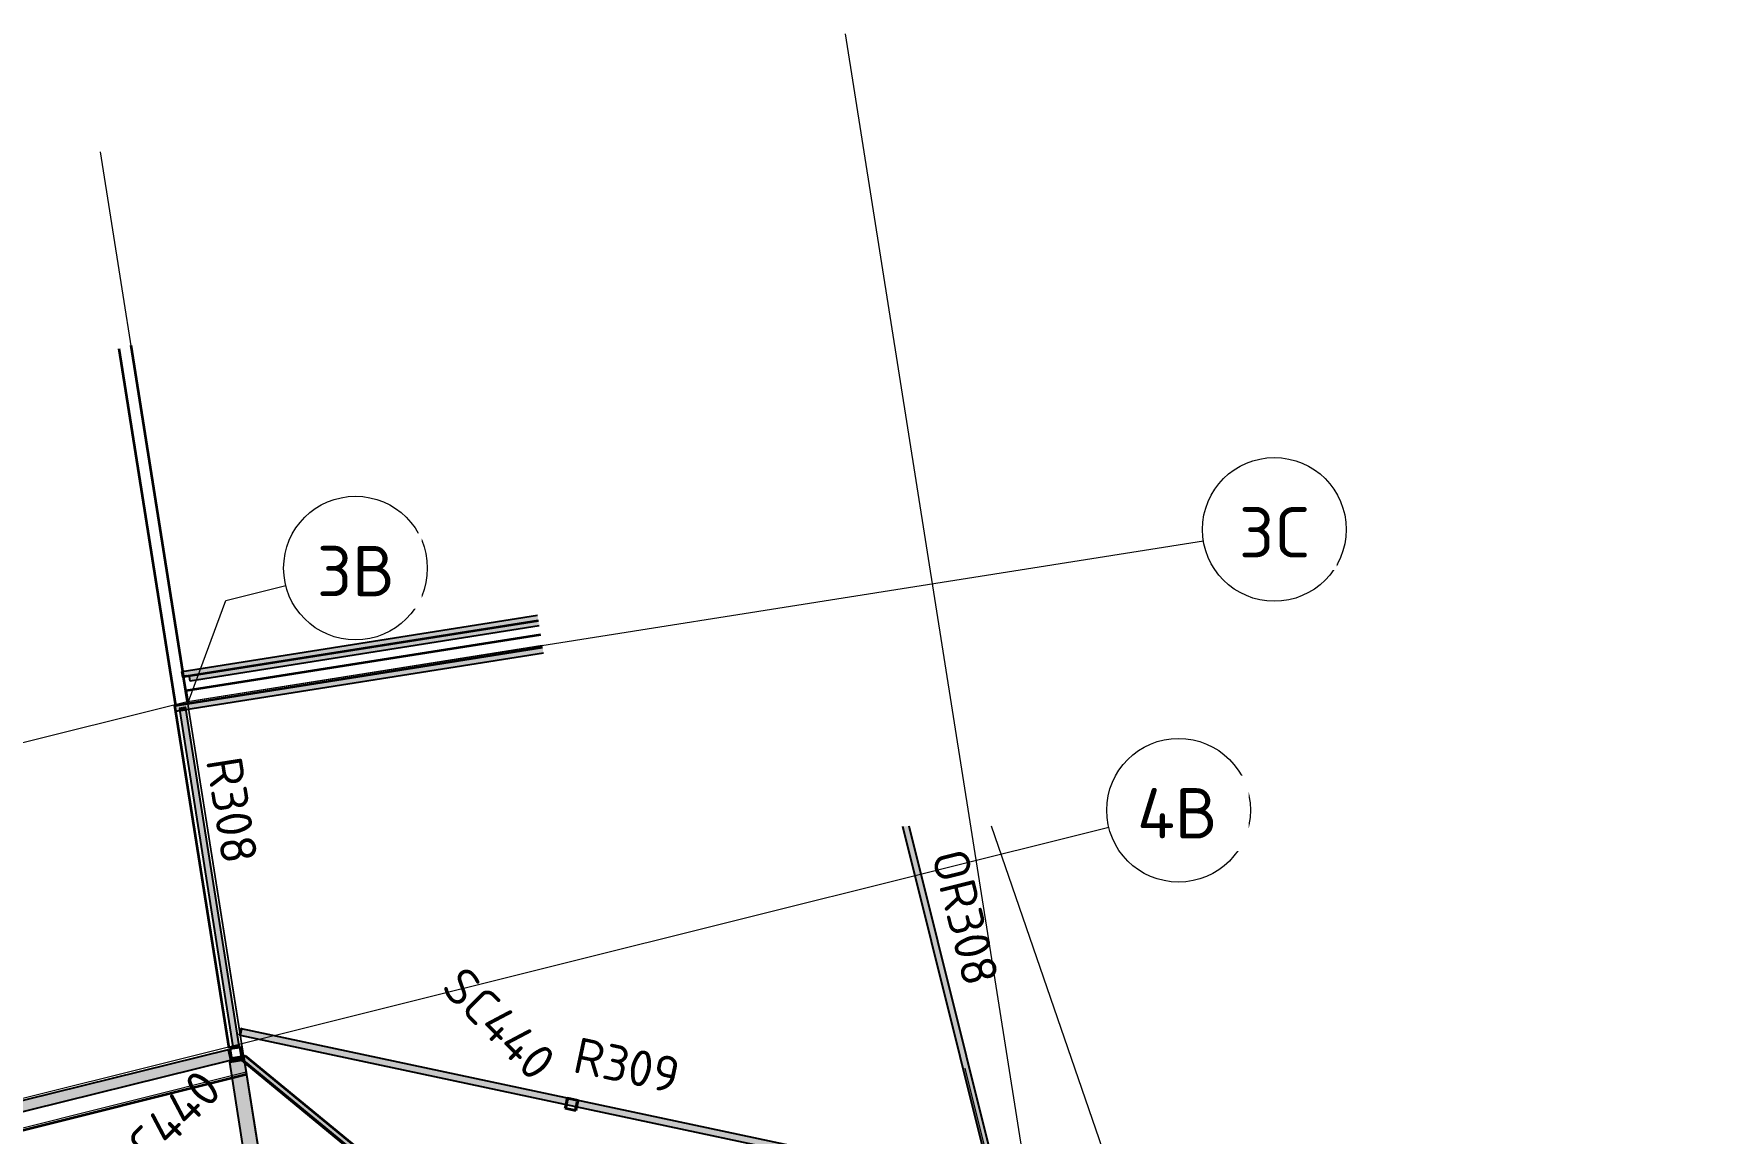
# Model space of a CAD drawing. Header units: millimetres. Extents: x 665 to 191693, y 5858 to 4040956.
# Drawn here: x 160881 to 184494, y 3993018 to 4008312 of the extents above; entities that cross this region are included whole.
import ezdxf

# ---------------------------------------------------------------- set-up
doc = ezdxf.new("R2010")
doc.units = ezdxf.units.MM
for name, pattern in [('Dash', [7, 5, -2]), ('Hidden', [4, 3, -1]), ('Hidden Half', [3, 2, -1])]:
    doc.linetypes.add(name, pattern=pattern)
for name, color, linetype, lineweight in [('A-200-M_WALL_EXT', 113, 'Continuous', 13), ('A-200-MH_WALL', 110, 'Hidden', 13), ('A-270-M_ROOF', 132, 'Continuous', 13), ('S-280-A_COLUMN', 171, 'Continuous', 18), ('S-280-A_STRUCT_FRAME', 2, 'Continuous', 18), ('S-280-M_COLUMN', 52, 'Continuous', 13), ('S-280-M_STRUCT_FRAME', 12, 'Continuous', 13), ('S-280-MH_COLUMN', 52, 'Hidden Half', 13), ('Z-030-M_GRID', 191, 'Continuous', 13), ('Z-033_T_GRIDREF', 31, 'Continuous', 13)]:
    doc.layers.add(name, color=color, linetype=linetype, lineweight=lineweight)
doc.styles.add('ISOCPEUR_2', font='isocpeur.ttf', dxfattribs={"height": 700})
doc.styles.add('ISOCPEUR_3', font='isocpeur.ttf', dxfattribs={"height": 500})

# ---------------------------------------------------------------- blocks, each defined once
blk = doc.blocks.new('25021-APA-ZZ-ZZ-M3-AR-000001_V3_rvt-2-S6_001 - LOWER ROOF FRAMING - PART 2')
at = {"layer": 'A-270-M_ROOF', "color": 253, "lineweight": 5}
for p, q in [((-2314799, 3999803), (-2319737, 3999020)), ((-2319737, 3999020), (-2318920, 3993863)), ((-2298263, 3967434), (-2308543, 3997286)), ((-2318920, 3993863), (-2339351, 3988771))]:
    blk.add_line(p, q, dxfattribs=at)
blk = doc.blocks.new('NRP_Column-Steel-SHS - SC440 - 150x150x5_0SHS-3964800-S6_001 - LOWER ROOF FRAMING - PART 2')
at = {"layer": 'S-280-M_COLUMN', "lineweight": 35}
for p, q in [((75, 75), (-75, 75)), ((-75, 75), (-75, -75)), ((-70, -70), (-70, 70)), ((-70, 70), (70, 70)), ((70, 70), (70, -70)), ((75, -75), (75, 75)), ((-75, -75), (75, -75)), ((70, -70), (-70, -70))]:
    blk.add_line(p, q, dxfattribs=at)
blk = doc.blocks.new('NRP_Framing-Steel-PFC - OR308 - 250PFC-4149580-S6_001 - LOWER ROOF FRAMING - PART 2')
at = {"layer": 'S-280-M_STRUCT_FRAME', "linetype": 'Dash', "lineweight": 25}
for points in [[(-2308204, 3990955), (-2308117, 3990977), (-2309692, 3997286), (-2309785, 3997286), (-2309256, 3995167)], [(-2308117, 3990977), (-2308117, 3990978), (-2309163, 3995167)], [(-2308119, 3990989), (-2308119, 3990990), (-2309162, 3995167)], [(-2308120, 3990989), (-2308119, 3990989), (-2308197, 3991297)]]:
    blk.add_hatch(color=256, dxfattribs=at).paths.add_polyline_path(points)
at = {"layer": 'S-280-M_STRUCT_FRAME', "lineweight": 25}
for p, q in [((-2309785, 3997286), (-2308204, 3990955)), ((-2308117, 3990977), (-2309692, 3997286)), ((-2308117, 3990978), (-2309692, 3997286)), ((-2308119, 3990989), (-2309691, 3997286)), ((-2308119, 3990990), (-2309691, 3997286)), ((-2308117, 3990977), (-2308204, 3990955)), ((-2308119, 3990990), (-2308119, 3990990)), ((-2308117, 3990978), (-2308117, 3990978))]:
    blk.add_line(p, q, dxfattribs=at)
blk = doc.blocks.new('NRP_Framing-Steel-EA - WB725 - 75x75x8EA-3952099-S6_001 - LOWER ROOF FRAMING - PART 2')
at = {"layer": 'S-280-M_STRUCT_FRAME', "linetype": 'Dash', "lineweight": 25}
for points in [[(-2319803, 3999373), (-2314855, 4000156), (-2314865, 4000222), (-2319813, 3999439), (-2319807, 3999400)], [(-2319755, 3999372), (-2314854, 4000148), (-2314855, 4000156), (-2319756, 3999380)], [(-2319807, 3999364), (-2319755, 3999372), (-2319756, 3999380), (-2319803, 3999373), (-2319813, 3999439), (-2319819, 3999438)]]:
    blk.add_hatch(color=256, dxfattribs=at).paths.add_polyline_path(points)
at = {"layer": 'S-280-M_STRUCT_FRAME', "lineweight": 25}
for p, q in [((-2319813, 3999439), (-2314865, 4000222)), ((-2319756, 3999380), (-2314855, 4000156)), ((-2319755, 3999372), (-2314854, 4000148)), ((-2319813, 3999439), (-2319819, 3999438)), ((-2319819, 3999438), (-2319807, 3999364)), ((-2319803, 3999373), (-2319813, 3999439)), ((-2319807, 3999364), (-2319755, 3999372)), ((-2319756, 3999380), (-2319803, 3999373)), ((-2319755, 3999372), (-2319756, 3999380))]:
    blk.add_line(p, q, dxfattribs=at)
blk = doc.blocks.new('NRP_Framing-Steel-EA - WB725 - 75x75x8EA-3952101-S6_001 - LOWER ROOF FRAMING - PART 2')
at = {"layer": 'S-280-M_STRUCT_FRAME', "linetype": 'Dash', "lineweight": 25}
for points in [[(-2319757, 3999364), (-2314852, 4000140), (-2314854, 4000148), (-2319759, 3999371), (-2319757, 3999364)], [(-2319700, 3999305), (-2314842, 4000074), (-2314852, 4000140), (-2319711, 3999371), (-2319710, 3999364)]]:
    blk.add_hatch(color=256, dxfattribs=at).paths.add_polyline_path(points)
at = {"layer": 'S-280-M_STRUCT_FRAME', "lineweight": 25}
for p, q in [((-2314852, 4000140), (-2319757, 3999364)), ((-2314842, 4000074), (-2319700, 3999305)), ((-2319757, 3999364), (-2319759, 3999371)), ((-2319700, 3999305), (-2319711, 3999371))]:
    blk.add_line(p, q, dxfattribs=at)
blk = doc.blocks.new('NRP_Framing-Steel-Purlin Z - G914 - EZ250-15-4087887-S6_001 - LOWER ROOF FRAMING - PART 2')
at = {"layer": 'S-280-M_STRUCT_FRAME', "color": 150, "lineweight": 35}
for p, q in [((-2325059, 3992304), (-2318916, 3993835)), ((-2326321, 3991990), (-2325157, 3992280)), ((-2326418, 3991966), (-2326321, 3991990))]:
    blk.add_line(p, q, dxfattribs=at)
blk = doc.blocks.new('NRP_Framing-Steel-Purlin Z - G914 - EZ250-15-4088759-S6_001 - LOWER ROOF FRAMING - PART 2')
at = {"layer": 'S-280-M_STRUCT_FRAME', "color": 150, "lineweight": 35}
blk.add_line((-2319156, 3994197), (-2319912, 3998967), dxfattribs=at)
blk = doc.blocks.new('NRP_Framing-Steel-PFC - R308 - 250PFC-4148418-S6_001 - LOWER ROOF FRAMING - PART 2')
at = {"layer": 'S-280-M_STRUCT_FRAME', "linetype": 'Dash', "lineweight": 25}
blk.add_hatch(color=256, dxfattribs=at).paths.add_polyline_path([(-2319107, 3994217), (-2319018, 3994231), (-2319762, 3998926), (-2319850, 3998912), (-2319257, 3995167)])
for p, q in [((-2319764, 3998939), (-2319852, 3998925)), ((-2319852, 3998925), (-2319850, 3998912)), ((-2319844, 3998925), (-2319763, 3998938)), ((-2319843, 3998914), (-2319844, 3998925)), ((-2319762, 3998927), (-2319843, 3998914)), ((-2319763, 3998938), (-2319764, 3998939)), ((-2319762, 3998927), (-2319763, 3998938))]:
    blk.add_line(p, q, dxfattribs=at)
at = {"layer": 'S-280-M_STRUCT_FRAME', "lineweight": 25}
for p, q in [((-2319850, 3998912), (-2319762, 3998926)), ((-2319850, 3998912), (-2319107, 3994217)), ((-2319762, 3998926), (-2319762, 3998927)), ((-2319018, 3994231), (-2319762, 3998926)), ((-2319018, 3994231), (-2319107, 3994217))]:
    blk.add_line(p, q, dxfattribs=at)
blk = doc.blocks.new('NRP_Framing-Steel-PFC - R309 - 300PFC-4147032-S6_001 - LOWER ROOF FRAMING - PART 2')
at = {"layer": 'S-280-M_STRUCT_FRAME', "linetype": 'Dash', "lineweight": 25}
for points in [[(-2308514, 3992152), (-2308516, 3992152), (-2319005, 3994384), (-2318988, 3994462), (-2318996, 3994462), (-2319012, 3994383), (-2308516, 3992152)], [(-2319005, 3994382), (-2318986, 3994470), (-2318995, 3994470), (-2318995, 3994463), (-2318988, 3994462), (-2319005, 3994382)], [(-2308502, 3992149), (-2308527, 3992246), (-2318986, 3994470), (-2319005, 3994382), (-2308986, 3992252)], [(-2318988, 3994462), (-2318988, 3994462), (-2318988, 3994462)]]:
    blk.add_hatch(color=256, dxfattribs=at).paths.add_polyline_path(points)
at = {"layer": 'S-280-M_STRUCT_FRAME', "lineweight": 25}
for p, q in [((-2318994, 3994471), (-2319013, 3994383)), ((-2319013, 3994383), (-2319012, 3994383)), ((-2319012, 3994383), (-2318995, 3994463)), ((-2319012, 3994383), (-2319005, 3994382)), ((-2319005, 3994382), (-2318986, 3994470)), ((-2318988, 3994462), (-2319005, 3994382)), ((-2319005, 3994382), (-2319005, 3994382)), ((-2319005, 3994382), (-2308502, 3992149)), ((-2318995, 3994463), (-2318988, 3994462)), ((-2318986, 3994470), (-2318994, 3994471)), ((-2308527, 3992246), (-2318986, 3994470))]:
    blk.add_line(p, q, dxfattribs=at)
at = {"layer": 'S-280-M_STRUCT_FRAME', "linetype": 'Dash', "lineweight": 25}
for p, q in [((-2319013, 3994383), (-2319012, 3994383)), ((-2319013, 3994383), (-2319013, 3994383)), ((-2319005, 3994382), (-2319005, 3994382)), ((-2318995, 3994463), (-2318988, 3994462)), ((-2318994, 3994471), (-2318986, 3994470)), ((-2308448, 3992230), (-2308527, 3992246)), ((-2308448, 3992230), (-2308466, 3992142)), ((-2308502, 3992149), (-2308466, 3992142))]:
    blk.add_line(p, q, dxfattribs=at)
blk = doc.blocks.new('NRP_Framing-Steel-SHS - S440 - 150x150x5_0SHS-4039853-S6_001 - LOWER ROOF FRAMING - PART 2')
at = {"layer": 'S-280-M_STRUCT_FRAME', "linetype": 'Dash', "lineweight": 25}
for points in [[(-2325683, 3992416), (-2319137, 3994032), (-2319173, 3994177), (-2325719, 3992561)], [(-2325718, 3992556), (-2325718, 3992556), (-2325685, 3992420), (-2325684, 3992420)]]:
    blk.add_hatch(color=256, dxfattribs=at).paths.add_polyline_path(points)
at = {"layer": 'S-280-M_STRUCT_FRAME', "lineweight": 25}
for p, q in [((-2319173, 3994177), (-2325719, 3992561)), ((-2319173, 3994177), (-2319137, 3994032)), ((-2325683, 3992416), (-2319137, 3994032)), ((-2325719, 3992561), (-2325720, 3992561)), ((-2325720, 3992561), (-2325718, 3992556)), ((-2325683, 3992416), (-2325719, 3992561)), ((-2325685, 3992420), (-2325718, 3992556)), ((-2325718, 3992556), (-2325718, 3992556)), ((-2325685, 3992420), (-2325684, 3992415)), ((-2325684, 3992420), (-2325685, 3992420)), ((-2325684, 3992415), (-2325683, 3992416))]:
    blk.add_line(p, q, dxfattribs=at)
at = {"layer": 'S-280-M_STRUCT_FRAME', "linetype": 'Dash', "lineweight": 25}
for p, q in [((-2325720, 3992561), (-2325719, 3992561)), ((-2325684, 3992415), (-2325683, 3992416))]:
    blk.add_line(p, q, dxfattribs=at)
blk = doc.blocks.new('NRP_Framing-Steel-EA - RB725 - 75x75x8EA-4012226-S6_001 - LOWER ROOF FRAMING - PART 2')
at = {"layer": 'S-280-M_STRUCT_FRAME', "linetype": 'Dash', "lineweight": 35}
for points in [[(-2318987, 3994037), (-2318982, 3994043), (-2318983, 3994046), (-2318987, 3994037)], [(-2309760, 3986468), (-2309756, 3986472), (-2309771, 3986563), (-2318940, 3994098), (-2318982, 3994045), (-2318968, 3994034), (-2318944, 3994037), (-2318939, 3994010), (-2310706, 3987245)], [(-2309771, 3986563), (-2309771, 3986564), (-2310634, 3987272)]]:
    blk.add_hatch(color=132, dxfattribs=at).paths.add_polyline_path(points)
h = blk.add_hatch(color=132, dxfattribs=at)
h.paths.add_polyline_path([(-2309764, 3986458), (-2309759, 3986464), (-2318939, 3994007), (-2318937, 3993995), (-2310706, 3987232)])
h.paths.add_polyline_path([(-2318981, 3994032), (-2318971, 3994034), (-2318982, 3994043), (-2318987, 3994037)])
h = blk.add_hatch(color=132, dxfattribs=at)
h.paths.add_polyline_path([(-2309759, 3986464), (-2309760, 3986468), (-2309763, 3986468)])
h.paths.add_polyline_path([(-2318971, 3994034), (-2318968, 3994034), (-2318975, 3994037)])
at = {"layer": 'S-280-M_STRUCT_FRAME', "color": 133, "lineweight": 35}
for p, q in [((-2318940, 3994098), (-2318988, 3994040)), ((-2318987, 3994037), (-2318982, 3994043)), ((-2318983, 3994046), (-2318940, 3994098)), ((-2318982, 3994043), (-2318983, 3994046)), ((-2318983, 3994046), (-2318968, 3994034)), ((-2318982, 3994043), (-2318971, 3994034)), ((-2318940, 3994098), (-2318940, 3994098)), ((-2318940, 3994098), (-2309771, 3986564)), ((-2318940, 3994098), (-2309771, 3986563)), ((-2318988, 3994040), (-2318987, 3994037)), ((-2318987, 3994037), (-2318981, 3994031)), ((-2318939, 3994010), (-2309760, 3986468)), ((-2318939, 3994007), (-2309759, 3986464)), ((-2318937, 3993995), (-2309764, 3986458)), ((-2309759, 3986464), (-2309764, 3986458)), ((-2309756, 3986472), (-2309760, 3986468)), ((-2309760, 3986468), (-2309759, 3986464))]:
    blk.add_line(p, q, dxfattribs=at)
at = {"layer": 'S-280-M_STRUCT_FRAME', "color": 133, "linetype": 'Dash', "lineweight": 35}
for p, q in [((-2318940, 3994098), (-2318940, 3994098)), ((-2318981, 3994031), (-2318937, 3993995)), ((-2318971, 3994034), (-2318939, 3994007)), ((-2318968, 3994034), (-2318939, 3994010)), ((-2309771, 3986564), (-2309718, 3986520)), ((-2309771, 3986563), (-2309717, 3986519)), ((-2309717, 3986519), (-2309756, 3986472)), ((-2309718, 3986520), (-2309717, 3986519))]:
    blk.add_line(p, q, dxfattribs=at)
blk = doc.blocks.new('NRP_Framing-Steel-PFC - B306 - 200PFC-4148600-S6_001 - LOWER ROOF FRAMING - PART 2')
at = {"layer": 'S-280-M_STRUCT_FRAME', "linetype": 'Dash', "lineweight": 25}
blk.add_hatch(color=256, dxfattribs=at).paths.add_polyline_path([(-2319896, 3998889), (-2319848, 3998897), (-2319850, 3998913), (-2319762, 3998926), (-2319759, 3998911), (-2314783, 3999699), (-2314794, 3999774), (-2319908, 3998964), (-2319899, 3998905)])
at = {"layer": 'S-280-M_STRUCT_FRAME', "lineweight": 25}
for p, q in [((-2314794, 3999774), (-2319908, 3998964)), ((-2319759, 3998911), (-2314783, 3999699)), ((-2319896, 3998889), (-2319908, 3998964)), ((-2319896, 3998889), (-2319848, 3998897))]:
    blk.add_line(p, q, dxfattribs=at)
at = {"layer": 'S-280-M_STRUCT_FRAME', "linetype": 'Dash', "lineweight": 25}
blk.add_line((-2319848, 3998897), (-2319759, 3998911), dxfattribs=at)
blk = doc.blocks.new('Grid - NRP_Grid-Head-320187-S6_001 - LOWER ROOF FRAMING - PART 2')
at = {"layer": 'Z-033_T_GRIDREF'}
blk.add_circle((0, 0), 5, dxfattribs=at)

msp = doc.modelspace()

# ---------------------------------------------------------------- hatches: boundary and pattern name
at = {"layer": 'S-280-M_STRUCT_FRAME', "lineweight": 5}
for points in [[(163607, 3994005), (163705, 3994022), (163702, 3994046), (163619, 3994031), (163604, 3994028)], [(163715, 3994022), (163774, 3994033), (163769, 3994040), (163785, 3994060), (163711, 3994046), (163713, 3994037)], [(165501, 3982047), (165708, 3982079), (163814, 3994037), (163607, 3994005), (165011, 3985140)]]:
    msp.add_hatch(color=256, dxfattribs=at).paths.add_polyline_path(points)
at = {"layer": 'S-280-M_STRUCT_FRAME'}
h = msp.add_hatch(color=256, dxfattribs=at)
h.paths.add_polyline_path([(163715, 3994022), (163711, 3994048), (163702, 3994046), (163706, 3994021)])
h.paths.add_polyline_path([(163814, 3994037), (163814, 3994038), (163752, 3994028)])

# ---------------------------------------------------------------- linework, layer by layer
at = {"layer": 'A-200-M_WALL_EXT', "lineweight": 35}
for p, q in [((162953, 3999440), (162235, 4003978)), ((162064, 4003936), (162851, 3998968)), ((167935, 3999951), (162996, 3999169)), ((163024, 3998996), (167962, 3999778)), ((163024, 3998996), (162965, 3999366)), ((162996, 3999169), (163024, 3998996)), ((162851, 3998968), (163024, 3998996))]:
    msp.add_line(p, q, dxfattribs=at)
at = {"layer": 'A-200-MH_WALL', "lineweight": 35}
msp.add_line((162965, 3999366), (162953, 3999440), dxfattribs=at)
at = {"layer": 'S-280-M_COLUMN', "lineweight": 35}
for p, q in [((168277, 3993359), (168290, 3993417)), ((168424, 3993328), (168277, 3993359)), ((168294, 3993416), (168283, 3993363)), ((168283, 3993363), (168420, 3993334)), ((168308, 3993506), (168455, 3993474)), ((168420, 3993334), (168431, 3993387)), ((168436, 3993386), (168424, 3993328))]:
    msp.add_line(p, q, dxfattribs=at)
at = {"layer": 'S-280-M_STRUCT_FRAME', "lineweight": 25}
for p, q in [((163786, 3994060), (163620, 3994034)), ((163620, 3994033), (163702, 3994046)), ((163702, 3994046), (163706, 3994021)), ((163711, 3994048), (163785, 3994060)), ((163715, 3994022), (163711, 3994048)), ((163604, 3994028), (163607, 3994005)), ((163607, 3994005), (163814, 3994037)), ((163706, 3994021), (163607, 3994005)), ((163607, 3994005), (163607, 3994005)), ((165501, 3982047), (163607, 3994005)), ((163814, 3994038), (163715, 3994022)), ((163814, 3994037), (163814, 3994038)), ((165708, 3982079), (163814, 3994037))]:
    msp.add_line(p, q, dxfattribs=at)
at = {"layer": 'S-280-M_STRUCT_FRAME', "linetype": 'Dash', "lineweight": 25}
for p, q in [((163785, 3994060), (163809, 3994063)), ((163809, 3994064), (163786, 3994060)), ((163809, 3994063), (163809, 3994064)), ((163814, 3994038), (163809, 3994063)), ((163620, 3994034), (163603, 3994031)), ((163603, 3994031), (163620, 3994033)), ((163603, 3994031), (163603, 3994031)), ((163603, 3994031), (163604, 3994028)), ((163715, 3994022), (163715, 3994022))]:
    msp.add_line(p, q, dxfattribs=at)
at = {"layer": 'S-280-MH_COLUMN', "lineweight": 35}
for p, q in [((168290, 3993417), (168308, 3993506)), ((168312, 3993500), (168294, 3993416)), ((168449, 3993470), (168312, 3993500)), ((168431, 3993387), (168449, 3993470)), ((168455, 3993474), (168436, 3993386))]:
    msp.add_line(p, q, dxfattribs=at)
at = {"layer": 'Z-030-M_GRID'}
for p, q in [((168183, 3966424), (161808, 4006670)), ((163023, 3999021), (177162, 4001260)), ((163033, 3999024), (163554, 4000429)), ((163554, 4000429), (164388, 4000637)), ((163033, 3999024), (140543, 3993419)), ((175846, 3997268), (141704, 3988759)), ((180701, 3966384), (173845, 3993921))]:
    msp.add_line(p, q, dxfattribs=at)

# ---------------------------------------------------------------- block references
at = {"lineweight": 5}
msp.add_blockref('25021-APA-ZZ-ZZ-M3-AR-000001_V3_rvt-2-S6_001 - LOWER ROOF FRAMING - PART 2', (2482757, 0), dxfattribs=at)
at = {"layer": 'S-280-M_COLUMN', "lineweight": 35, "rotation": 9.000328388111722}
msp.add_blockref('NRP_Column-Steel-SHS - SC440 - 150x150x5_0SHS-3964800-S6_001 - LOWER ROOF FRAMING - PART 2', (163692, 3994135), dxfattribs=at)
at = {"layer": 'S-280-M_STRUCT_FRAME', "lineweight": 25}
for name in ['NRP_Framing-Steel-EA - WB725 - 75x75x8EA-3952099-S6_001 - LOWER ROOF FRAMING - PART 2', 'NRP_Framing-Steel-EA - WB725 - 75x75x8EA-3952101-S6_001 - LOWER ROOF FRAMING - PART 2', 'NRP_Framing-Steel-PFC - OR308 - 250PFC-4149580-S6_001 - LOWER ROOF FRAMING - PART 2']:
    msp.add_blockref(name, (2482757, 0), dxfattribs=at)
at = {"layer": 'S-280-M_STRUCT_FRAME', "linetype": 'Dash', "lineweight": 25}
for name in ['NRP_Framing-Steel-PFC - B306 - 200PFC-4148600-S6_001 - LOWER ROOF FRAMING - PART 2', 'NRP_Framing-Steel-PFC - R308 - 250PFC-4148418-S6_001 - LOWER ROOF FRAMING - PART 2', 'NRP_Framing-Steel-PFC - R309 - 300PFC-4147032-S6_001 - LOWER ROOF FRAMING - PART 2', 'NRP_Framing-Steel-SHS - S440 - 150x150x5_0SHS-4039853-S6_001 - LOWER ROOF FRAMING - PART 2']:
    msp.add_blockref(name, (2482757, 0), dxfattribs=at)
at = {"layer": 'S-280-M_STRUCT_FRAME', "color": 150, "lineweight": 35}
for name in ['NRP_Framing-Steel-Purlin Z - G914 - EZ250-15-4088759-S6_001 - LOWER ROOF FRAMING - PART 2', 'NRP_Framing-Steel-Purlin Z - G914 - EZ250-15-4087887-S6_001 - LOWER ROOF FRAMING - PART 2']:
    msp.add_blockref(name, (2482757, 0), dxfattribs=at)
at = {"layer": 'S-280-M_STRUCT_FRAME', "color": 133, "linetype": 'Dash', "lineweight": 35}
msp.add_blockref('NRP_Framing-Steel-EA - RB725 - 75x75x8EA-4012226-S6_001 - LOWER ROOF FRAMING - PART 2', (2482757, 0), dxfattribs=at)
at = {"layer": 'Z-033_T_GRIDREF', "xscale": 199.9999999999999, "yscale": 199.9999999999999, "zscale": 199.9999999999999}
for p, rotation in [((178149, 4001417), 279.0003283881446), ((165358, 4000879), 103.9934690902113), ((176816, 3997510), 103.9934690902133)]:
    msp.add_blockref('Grid - NRP_Grid-Head-320187-S6_001 - LOWER ROOF FRAMING - PART 2', p, dxfattribs=dict(at, rotation=rotation))

# ---------------------------------------------------------------- texts
at = {"layer": 'S-280-A_COLUMN', "lineweight": 13, "char_height": 500, "width": 2308.86, "attachment_point": 1, "style": 'ISOCPEUR_3'}
for insert, rotation in [((166877, 3995371), 315), ((161866, 3992630), 45)]:
    msp.add_mtext('SC440', dxfattribs=dict(at, insert=insert, rotation=rotation))
at = {"layer": 'S-280-A_STRUCT_FRAME', "lineweight": 13, "char_height": 500, "attachment_point": 1, "style": 'ISOCPEUR_3'}
for s, insert, width, rotation in [('R308', (163769, 3998284), 1779.75, 279.0003), ('OR308', (173857, 3997011), 2260.76, 284.0135), ('R309', (168467, 3994358), 1779.75, 348)]:
    msp.add_mtext(s, dxfattribs=dict(at, insert=insert, width=width, rotation=rotation))

# ---------------------------------------------------------------- next in the draw order: texts
at = {"layer": 'Z-033_T_GRIDREF', "char_height": 700, "attachment_point": 1, "style": 'ISOCPEUR_2', "bg_fill": 3, "box_fill_scale": 1.25, "bg_fill_color": 256, "bg_fill_true_color": 13158600, "bg_fill_transparency": 0}
for s, insert, width in [('3C', (177656, 4001727), 1186.5), ('3B', (164820, 4001188), 1282.7), ('4B', (176239, 3997818), 1378.9)]:
    msp.add_mtext(s, dxfattribs=dict(at, insert=insert, width=width))

# ---------------------------------------------------------------- next in the draw order: linework, layer by layer
at = {"layer": 'Z-030-M_GRID'}
msp.add_line((178796, 3966535), (172179, 4008312), dxfattribs=at)

doc.saveas('drawing.dxf')
